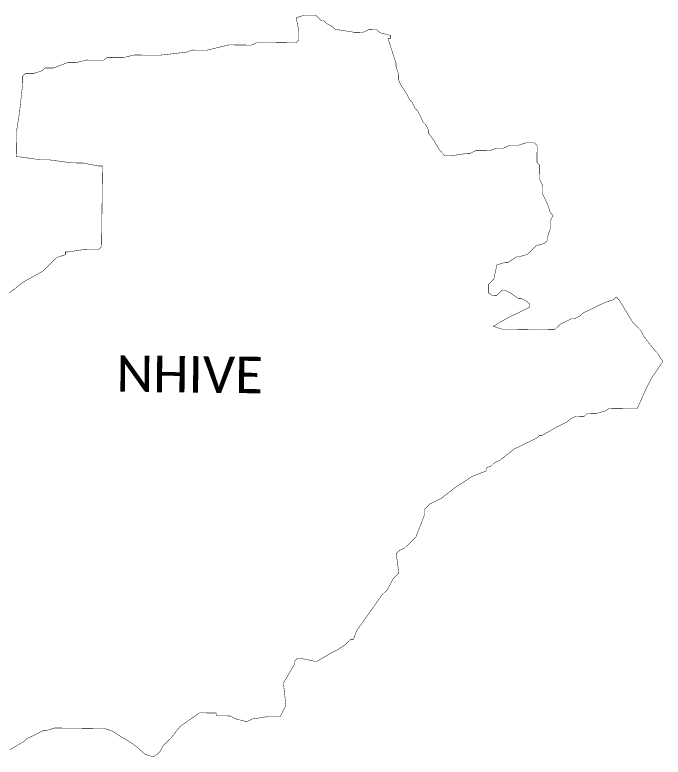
# Model space of a CAD drawing. Header units: metres. Extents: x 334861 to 340592, y 1777043 to 1780602.
# Drawn here: x 337727 to 340592, y 1777320 to 1780602 of the extents above; entities that cross this region are included whole.
import ezdxf

# ---------------------------------------------------------------- set-up
doc = ezdxf.new("R2010")
doc.units = ezdxf.units.M
doc.layers.add('VILLAGE NAME', color=250, linetype='Continuous')

msp = doc.modelspace()

# ---------------------------------------------------------------- linework, layer by layer
at = {"color": 6, "const_width": 2}
for points in [[(337773.7, 1780343.2), (337810.6, 1780342.8), (337847.7, 1780354.7), (337860.2, 1780366.8), (337897.1, 1780366.4), (337958.9, 1780390.4), (337995.8, 1780390), (338045.1, 1780401.7), (338119, 1780400.9), (338133.2, 1780412.3), (338205.3, 1780412.3), (338254.7, 1780424.1), (338365.4, 1780422.9), (338464, 1780434.1), (338476.3, 1780434), (338513.4, 1780445.9), (338574.9, 1780445.2), (338673.6, 1780468.7), (338772.1, 1780467.7), (338796.9, 1780479.7), (338969.1, 1780477.8), (338981.6, 1780490), (338982, 1780526.9), (338970.4, 1780588.6), (339007.4, 1780600.5), (339056.6, 1780600), (339081, 1780575.1), (339093.3, 1780574.9), (339105.5, 1780562.5), (339129.9, 1780549.9), (339142.1, 1780537.5), (339228.1, 1780524.2), (339265.1, 1780523.8), (339289.8, 1780535.9), (339326.7, 1780535.5), (339338.9, 1780523), (339387.8, 1780510.2), (339387.8, 1780497.9), (339375.6, 1780498), (339399.4, 1780423.9), (339411.3, 1780386.9), (339411.1, 1780374.5), (339423, 1780337.5), (339422.8, 1780312.8), (339434.8, 1780288.1), (339459, 1780250.9), (339471.1, 1780226.2), (339483.2, 1780213.7), (339495.2, 1780189), (339507.4, 1780176.5), (339531.5, 1780127), (339543.7, 1780114.6), (339555.7, 1780089.9), (339555.6, 1780077.5), (339575.9, 1780051), (339604, 1780003.1), (339628.3, 1779978.3), (339653, 1779978), (339726.9, 1779989.5), (339739.3, 1779989.4), (339764, 1780001.4), (339825.5, 1780000.7), (339856.4, 1780012.3), (339887.2, 1780012.3), (339912, 1780024.4), (339948.9, 1780024), (339985.9, 1780035.9), (340022.9, 1780035.5), (340035, 1780023.1), (340034.2, 1779949.2), (340046.4, 1779936.8), (340045.7, 1779875.2), (340057.8, 1779850.5), (340057.3, 1779813.5), (340081.4, 1779764.1), (340093.3, 1779727), (340105.5, 1779714.6), (340092.9, 1779690.1), (340092.5, 1779653.2), (340079.8, 1779616.4), (340079.7, 1779604.1), (340067.3, 1779591.9), (340030.2, 1779580), (339992.8, 1779543.5), (339955.8, 1779531.6), (339943.5, 1779531.7), (339906.3, 1779507.5), (339894, 1779507.6), (339856.9, 1779495.7), (339844, 1779434.3), (339819.1, 1779410), (339819.1, 1779372.8), (339837, 1779360.5), (339855.5, 1779360.3), (339880.3, 1779384.7), (339892.7, 1779384.7), (339917.1, 1779372), (339953.8, 1779347), (339966.1, 1779346.8), (339990.6, 1779334.2), (340002.8, 1779321.8), (340002.6, 1779309.5), (339903.6, 1779261.3), (339841.7, 1779225.1), (339878.5, 1779212.4), (340112.3, 1779209.8), (340137.2, 1779234.2), (340186.7, 1779258.1), (340199, 1779258.1), (340223.7, 1779270.1), (340236.2, 1779282.3), (340335.2, 1779330.5), (340372.2, 1779342.4), (340384.7, 1779354.6), (340396.9, 1779342.1), (340457.3, 1779243), (340493.8, 1779205.6), (340505.9, 1779180.9), (340554.4, 1779118.8), (340566.6, 1779106.4), (340590.8, 1779069.2), (340540.8, 1778995.9), (340515.6, 1778947), (340477.8, 1778861.2), (340354.7, 1778862.5), (340336.1, 1778850.4), (340292.9, 1778838.6), (340256, 1778839), (340243.5, 1778826.8), (340206.6, 1778827.2), (340181.8, 1778815.2), (340169.4, 1778803), (340119.9, 1778779), (340058, 1778742.8), (340045.7, 1778742.8), (340033.2, 1778730.6), (339934.2, 1778682.5), (339872.1, 1778633.9), (339847.4, 1778621.9), (339835, 1778609.7), (339810.1, 1778597.7), (339810.1, 1778585.4), (339748.3, 1778561.4), (339673.9, 1778513), (339611.8, 1778464.5), (339562.3, 1778440.4), (339537.4, 1778416.1), (339537.2, 1778391.4), (339499.2, 1778293.4), (339449.4, 1778244.7), (339424.7, 1778232.6), (339412.2, 1778220.5), (339423.6, 1778134.2), (339398.7, 1778109.8), (339373.6, 1778060.9), (339348.7, 1778036.5), (339236.2, 1777877.7), (339223.4, 1777840.9), (339211.1, 1777841.1), (339186.2, 1777816.8), (339149.1, 1777792.5), (339124.3, 1777780.5), (339062.4, 1777744.2), (339050.1, 1777744.4), (338988.7, 1777757.4), (338976.5, 1777757.4), (338963.9, 1777745.3), (338963.9, 1777733.2), (338913.6, 1777647.4), (338924.8, 1777548.8), (338899.7, 1777499.8), (338850.4, 1777500.4), (338776.5, 1777488.9), (338751.7, 1777476.8), (338702.6, 1777489.7), (338678.2, 1777502.3), (338616.6, 1777502.9), (338616.7, 1777515.2), (338542.9, 1777516), (338456.1, 1777455.4), (338418.6, 1777406.6), (338381.3, 1777370.1), (338368.7, 1777345.6), (338356.3, 1777333.5), (338337.7, 1777321.3), (338300.9, 1777334.1), (338258.2, 1777371.5), (338221.6, 1777396.5), (338197.1, 1777409.1), (338160.5, 1777434.1), (338123.7, 1777446.8), (337902.1, 1777449.2), (337865.1, 1777437.4), (337852.8, 1777437.4), (337778.5, 1777401.3), (337766.1, 1777389.1), (337704.1, 1777352.9)], [(337701.6, 1779371.6), (337763.6, 1779420.1), (337850.3, 1779468.4), (337912.6, 1779529.3), (337949.6, 1779541.2), (337949.6, 1779553.3), (337962, 1779553.3), (338036, 1779564.8), (338097.5, 1779564.2), (338110, 1779576.4), (338113.9, 1779933.2), (338095.4, 1779933.4), (338027.9, 1779946.5), (337978.6, 1779947.1), (337880.3, 1779960.4), (337843.3, 1779960.4), (337745.1, 1779974.2), (337732.8, 1779974.4), (337734, 1780085.1), (337747.2, 1780171.1), (337760.9, 1780294.1), (337761.3, 1780331), (337773.7, 1780343.2)]]:
    msp.add_lwpolyline(points, dxfattribs=at)

# ---------------------------------------------------------------- texts
at = {"layer": 'VILLAGE NAME', "insert": (338176.7, 1779096.6), "char_height": 161.109, "attachment_point": 1, "rotation": 359.3742}
msp.add_mtext_dynamic_manual_height_columns('{\\fCalibri|b0|i0|c0|p34;NHIVE}', width=1589.786, gutter_width=805.5, heights=[0], dxfattribs=at)

doc.saveas('drawing.dxf')
